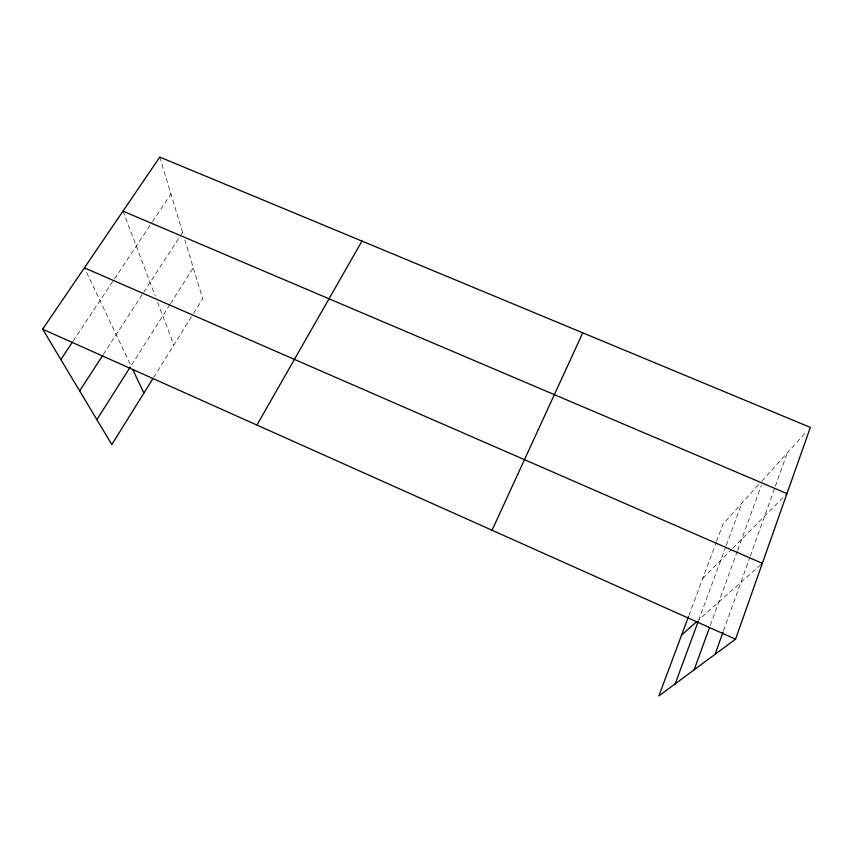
<?xml version="1.0" encoding="UTF-8"?>
<svg xmlns="http://www.w3.org/2000/svg" width="853" height="853" viewBox="0 0 853 853"><rect width="100%" height="100%" fill="white"/><g stroke="black" fill="none" stroke-linecap="round" stroke-linejoin="round"><path stroke-width="0.64" stroke-dasharray="4.26 3.2" d="M723.515 630.772L749.851 557.372M750.299 556.113L774.876 487.575M775.324 486.338L787.319 452.89M710.314 625.398L737.237 551.465M737.685 550.238L761.281 485.442M725.839 546.581L698.852 619.715L761.356 564.206M726.298 545.344L741.843 503.238M688.947 615.344L716.104 542.604M716.563 541.367L723.013 524.073L760.951 482.084M153.668 377.41L192.831 314.554M193.535 313.424L202.673 298.763L184.877 239.97M169.875 304.681L131.01 365.884L84.969 269.004M170.589 303.561L193.3 267.799M103.288 354.517L142.867 293.549M143.592 292.44L180.409 235.716M181.135 234.607L182.574 232.379M73.177 341.008L113.79 279.933M114.526 278.835L151.77 222.814M152.516 221.705L170.952 193.972M761.825 481.113L806.81 431.319M702.733 578.419L731.725 549.225M732.631 548.308L786.967 493.599M123.003 211.139L155.257 296.055M157.602 302.239L173.852 345.007M159.788 157.08L183.342 234.906"/><path stroke-width="1.28" d="M688.488 616.58L658.868 695.92L735.542 639.196L810.35 427.396L159.788 157.08L42.65 329.183L111.828 444.562L152.964 378.529M715.07 654.336L723.077 632.009M694.139 669.818L709.419 627.861M675.181 683.85L698.394 620.952M492.042 530.246L582.759 332.83M256.934 425.061L361.96 241.079M96.879 419.623L130.296 367.003M79.66 390.909L102.573 355.616M60.851 359.539L72.452 342.096M681.59 635.037L696.933 621.421M123.003 211.139L786.967 493.599M84.415 267.831L762.337 563.343M42.65 329.183L735.542 639.196M132.695 369.434L143.912 393.052"/></g></svg>
